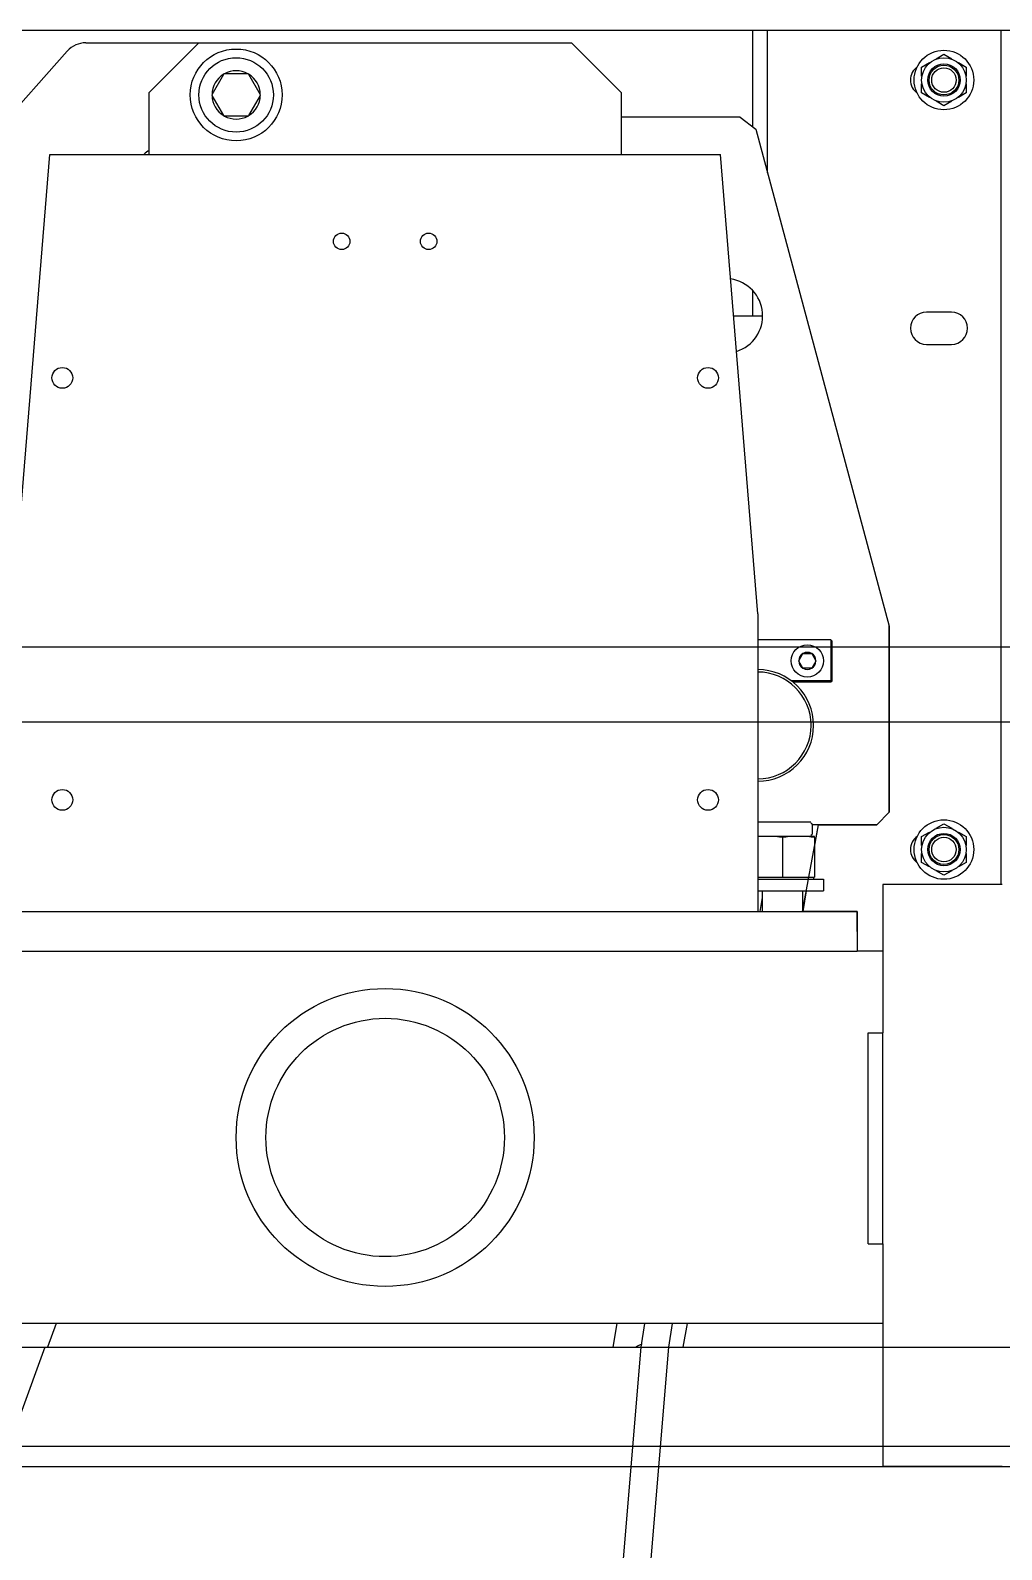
# Model space of a CAD drawing. Extents: x -1899985 to 1774885, y 556286 to 2175695.
# Drawn here: x -1114037 to -1113612, y 580142 to 580807 of the extents above; entities that cross this region are included whole.
import ezdxf

# ---------------------------------------------------------------- set-up
doc = ezdxf.new("R2010")
doc.units = 0
doc.header["$LTSCALE"] = 10
doc.header["$MEASUREMENT"] = 0
for name, color, linetype in [('20剖面图$0$1', 7, 'Continuous'), ('20剖面图$0$A-LIN-V', 9, 'Continuous'), ('20剖面图$0$GB／T1228-2006钢结构', 7, 'Continuous'), ('20剖面图$0$GB／T1229-1991钢结构', 7, 'Continuous'), ('20剖面图$0$GB／T1230-2006钢结构', 7, 'Continuous'), ('20剖面图$0$GB／T805-1988扣紧螺母', 7, 'Continuous'), ('20剖面图$0$N010102-0000042_', 7, 'Continuous'), ('20剖面图$0$N010122-0000126_', 7, 'Continuous'), ('20剖面图$0$N010122-0000152_', 7, 'Continuous'), ('20剖面图$0$N040301-0000158_', 7, 'Continuous'), ('20剖面图$0$N040301-0000649_', 7, 'Continuous'), ('20剖面图$0$N040301-0000651_', 7, 'Continuous'), ('20剖面图$0$N040301-0000652_', 7, 'Continuous'), ('20剖面图$0$N040405-0000004_', 7, 'Continuous'), ('20剖面图$0$N040405-0000005_', 7, 'Continuous'), ('20剖面图$0$N040413-0000113_', 7, 'Continuous'), ('20剖面图$0$N080101-0000129_', 7, 'Continuous'), ('20剖面图$0$N080101-0000135', 7, 'Continuous'), ('20剖面图$0$N080101-0000215_', 7, 'Continuous'), ('20剖面图$0$N090201-0000001_', 7, 'Continuous'), ('20剖面图$0$N090202-0000006_', 7, 'Continuous'), ('20剖面图$0$N090203-0000031_', 7, 'Continuous'), ('20剖面图$0$N090403-0000088_', 7, 'Continuous'), ('20剖面图$0$NUT_GBIT_889.1_2', 7, 'Continuous'), ('20剖面图$0$S-SB', 21, 'Continuous'), ('20剖面图$0$WASHER_GBIT_95_2', 7, 'Continuous'), ('20剖面图$0$主梁\ue566鏍忔潌', 7, 'Continuous'), ('20剖面图$0$取电臂2', 7, 'Continuous'), ('20剖面图$0$取电臂配件1', 7, 'Continuous'), ('20剖面图$0$挂板N040301-000128', 7, 'Continuous'), ('A-LIN-V', 9, 'Continuous')]:
    doc.layers.add(name, color=color, linetype=linetype)

# ---------------------------------------------------------------- blocks, each defined once
blk = doc.blocks.new('20剖面图$0$11')
at = {"color": 1}
for p, q in [((1599439.05, -75843.03), (1599439.05, -75761.5)), ((1599433.62, -75848.46), (1599439.05, -75843.03)), ((1599401.01, -75886.51), (1599407.99, -75848.46)), ((1599407.99, -75848.46), (1599433.62, -75848.46)), ((1599424.92, -75886.51), (1599401.01, -75886.51)), ((1599424.92, -75895.23), (1599424.92, -75886.51))]:
    blk.add_line(p, q, dxfattribs=at)
at = {"layer": '20剖面图$0$1', "color": 1, "linetype": 'Continuous'}
for p, q in [((1599074.42, -76066.95), (1599070.66, -76077.28)), ((1599069.42, -76077.28), (1599041.05, -76155.21))]:
    blk.add_line(p, q, dxfattribs=at)
at = {"layer": '20剖面图$0$A-LIN-V', "color": 1}
for p, q in [((1604014.24, -75770.74), (1595896.06, -75770.74)), ((1598289.89, -75803.35), (1604014.24, -75803.35)), ((1592562.45, -76077.28), (1605899.71, -76077.28)), ((1605899.71, -76120.76), (1598840.08, -76120.76)), ((1594075.6, -76129.45), (1605899.71, -76129.45))]:
    blk.add_line(p, q, dxfattribs=at)
at = {"layer": '20剖面图$0$GB／T1228-2006钢结构', "color": 1, "linetype": 'Continuous'}
for p, q in [((1599383.61, -75885.2), (1599383.61, -75877.49)), ((1599401.01, -75877.49), (1599401.01, -75885.2)), ((1599383.61, -75886.51), (1599383.61, -75885.2)), ((1599401.01, -75885.2), (1599401.01, -75886.51))]:
    blk.add_line(p, q, dxfattribs=at)
at = {"layer": '20剖面图$0$GB／T1229-1991钢结构', "color": 1, "linetype": 'Continuous'}
for p, q in [((1599389.45, -75853.68), (1599381.44, -75853.68)), ((1599395.28, -75853.68), (1599389.45, -75853.68)), ((1599392.37, -75854.05), (1599392.37, -75871.4)), ((1599403.34, -75853.68), (1599395.28, -75853.68)), ((1599406.24, -75853.68), (1599403.34, -75853.68)), ((1599406.25, -75854.05), (1599406.25, -75871.4)), ((1599381.44, -75871.4), (1599392.37, -75871.4)), ((1599392.37, -75871.4), (1599406.25, -75871.4)), ((1599405.84, -75871.4), (1599405.84, -75872.27))]:
    blk.add_line(p, q, dxfattribs=at)
for centre, radius, start, end in [((1599384.18, -75906.65), 53.23, 81.14689, 84.31994), ((1599400.53, -75906.17), 52.75, 95.7056, 98.89302), ((1599398.1, -75906.18), 52.76, 81.10718, 84.2942), ((1599382.81, -75854.7), 23.45, 1.57977, 2.49128)]:
    blk.add_arc(centre, radius, start, end, dxfattribs=at)
at = {"layer": '20剖面图$0$GB／T1230-2006钢结构', "color": 1, "linetype": 'Continuous'}
for p, q in [((1599381.44, -75872.27), (1599410.24, -75872.27)), ((1599410.24, -75872.27), (1599410.24, -75877.49)), ((1599381.44, -75877.49), (1599410.24, -75877.49)), ((1599410.24, -75877.49), (1599410.24, -75877.49))]:
    blk.add_line(p, q, dxfattribs=at)
at = {"layer": '20剖面图$0$GB／T805-1988扣紧螺母', "color": 1, "linetype": 'Continuous'}
for p, q in [((1599381.44, -75847.16), (1599404.54, -75847.16)), ((1599404.54, -75847.16), (1599404.71, -75847.2)), ((1599404.71, -75853.64), (1599404.54, -75853.68)), ((1599405.35, -75848.04), (1599405.35, -75848.55)), ((1599405.35, -75848.55), (1599405.35, -75852.29))]:
    blk.add_line(p, q, dxfattribs=at)
at = {"layer": '20剖面图$0$GB／T805-1988扣紧螺母', "color": 1, "linetype": 'Continuous', "extrusion": (0, 0, -1)}
for centre, major_axis, start_param, end_param in [((1599404.48, -75848.55), (-0.87, 0), 1.796861, 3.141593), ((1599404.48, -75852.29), (0.87, 0), 0, 1.344732)]:
    blk.add_ellipse(centre, major_axis=major_axis, ratio=0.991144, start_param=start_param, end_param=end_param, dxfattribs=at)
at = {"layer": '20剖面图$0$N010102-0000042_', "color": 1, "linetype": 'Continuous'}
for centre, radius in [((1599462.96, -75522.36), 6.52), ((1599462.96, -75522.36), 5.36), ((1599462.96, -75859.33), 6.52), ((1599462.96, -75859.33), 5.36)]:
    blk.add_circle(centre, radius, dxfattribs=at)
at = {"layer": '20剖面图$0$N010122-0000126_', "color": 1, "linetype": 'Continuous'}
for p, q in [((1599399.45, -75776.66), (1599401.26, -75773.53)), ((1599401.3, -75773.46), (1599401.26, -75773.53)), ((1599401.37, -75773.46), (1599401.3, -75773.46)), ((1599405.06, -75773.46), (1599404.99, -75773.46)), ((1599405.1, -75773.53), (1599405.06, -75773.46)), ((1599405.1, -75773.53), (1599406.91, -75776.66)), ((1599399.45, -75776.66), (1599399.41, -75776.72)), ((1599399.41, -75776.72), (1599399.45, -75776.79)), ((1599401.26, -75779.92), (1599399.45, -75776.79)), ((1599401.26, -75779.92), (1599401.3, -75779.98)), ((1599401.3, -75779.98), (1599401.37, -75779.98)), ((1599404.99, -75779.98), (1599401.37, -75779.98)), ((1599404.99, -75779.98), (1599405.06, -75779.98)), ((1599405.06, -75779.98), (1599405.1, -75779.92)), ((1599406.91, -75776.79), (1599405.1, -75779.92)), ((1599406.94, -75776.72), (1599406.91, -75776.66)), ((1599406.91, -75776.79), (1599406.94, -75776.72))]:
    blk.add_line(p, q, dxfattribs=at)
blk.add_circle((1599403.18, -75776.72), 7.07, dxfattribs=at)
for centre, radius, start, end in [((1599403.18, -75776.72), 3.73, 121.00187, 178.99813), ((1599403.18, -75776.72), 3.73, 61.00187, 118.99813), ((1599403.18, -72576.07), 3197.39, 269.96761, 270.03239), ((1599403.18, -75776.72), 3.73, 1.00187, 58.99813), ((1599403.18, -75776.72), 3.73, 181.00187, 238.99813), ((1599403.18, -75776.72), 3.73, 241.00187, 298.99813), ((1599403.18, -75776.72), 3.73, 301.00187, 358.99813)]:
    blk.add_arc(centre, radius, start, end, dxfattribs=at)
at = {"layer": '20剖面图$0$N010122-0000152_', "color": 1, "linetype": 'Continuous'}
for p, q in [((1599142.61, -75528.7), (1599147.73, -75519.83)), ((1599147.84, -75519.65), (1599147.73, -75519.83)), ((1599148.04, -75519.65), (1599147.84, -75519.65)), ((1599158.5, -75519.65), (1599158.29, -75519.65)), ((1599158.61, -75519.83), (1599158.5, -75519.65)), ((1599158.61, -75519.83), (1599163.73, -75528.7)), ((1599142.61, -75528.7), (1599142.5, -75528.89)), ((1599142.5, -75528.89), (1599142.61, -75529.07)), ((1599147.73, -75537.94), (1599142.61, -75529.07)), ((1599163.73, -75529.07), (1599158.61, -75537.94)), ((1599163.84, -75528.89), (1599163.73, -75528.7)), ((1599163.73, -75529.07), (1599163.84, -75528.89)), ((1599147.73, -75537.94), (1599147.84, -75538.12)), ((1599147.84, -75538.12), (1599148.04, -75538.12)), ((1599158.29, -75538.12), (1599148.04, -75538.12)), ((1599158.29, -75538.12), (1599158.5, -75538.12)), ((1599158.5, -75538.12), (1599158.61, -75537.94))]:
    blk.add_line(p, q, dxfattribs=at)
blk.add_circle((1599153.17, -75528.89), 16.3, dxfattribs=at)
for start, end in [(120.98415, 179.01585), (60.98415, 119.01585), (0.98415, 59.01585), (180.98415, 239.01585), (300.98415, 359.01585), (240.98415, 299.01585)]:
    blk.add_arc((1599153.17, -75528.89), 10.57, start, end, dxfattribs=at)
blk.add_open_spline([(1599158.29, -75519.65), (1599158.12, -75519.65), (1599157.78, -75519.65), (1599157.26, -75519.65), (1599156.76, -75519.65), (1599156.25, -75519.65), (1599155.7, -75519.65), (1599155.11, -75519.65), (1599154.25, -75519.65), (1599153.17, -75519.65), (1599152.08, -75519.65), (1599151.22, -75519.65), (1599150.51, -75519.65), (1599149.74, -75519.65), (1599148.89, -75519.65), (1599148.33, -75519.65), (1599148.04, -75519.65)], degree=3, knots=[0, 0, 0, 0, 0.051867, 0.102708, 0.152692, 0.202003, 0.250846, 0.313473, 0.37555, 0.500066, 0.625206, 0.687747, 0.750921, 0.832003, 0.91475, 1, 1, 1, 1], dxfattribs=at)
at = {"layer": '20剖面图$0$N040301-0000158_', "color": 1, "linetype": 'Continuous'}
for p, q in [((1599413.51, -75767.48), (1599381.44, -75767.48)), ((1599413.51, -75767.48), (1599414.05, -75768.03)), ((1599413.51, -75767.48), (1599413.51, -75785.42)), ((1599414.05, -75785.42), (1599414.05, -75768.03)), ((1599413.51, -75785.42), (1599396.11, -75785.42)), ((1599396.81, -75785.96), (1599413.51, -75785.96)), ((1599413.51, -75785.96), (1599414.05, -75785.42)), ((1599413.51, -75785.96), (1599413.51, -75785.42)), ((1599413.51, -75785.42), (1599414.05, -75785.42))]:
    blk.add_line(p, q, dxfattribs=at)
at = {"layer": '20剖面图$0$N040301-0000649_', "color": 1, "linetype": 'Continuous'}
for p, q in [((1599011.86, -75886.51), (1599424.92, -75886.51)), ((1599424.92, -75886.51), (1599424.92, -75903.9)), ((1599011.86, -75903.9), (1599424.92, -75903.9))]:
    blk.add_line(p, q, dxfattribs=at)
at = {"layer": '20剖面图$0$N040301-0000651_', "color": 1, "linetype": 'Continuous'}
for p, q in [((1599055.34, -75756.07), (1599071.64, -75554.97)), ((1599071.64, -75554.97), (1599365.13, -75554.97)), ((1599381.44, -75756.07), (1599365.13, -75554.97)), ((1599381.44, -75756.07), (1599381.44, -75886.51))]:
    blk.add_line(p, q, dxfattribs=at)
for centre, radius in [((1599199.37, -75593.02), 3.61), ((1599237.41, -75593.02), 3.61), ((1599077.08, -75652.8), 4.55), ((1599359.7, -75652.8), 4.55), ((1599077.08, -75837.59), 4.55), ((1599359.7, -75837.59), 4.55)]:
    blk.add_circle(centre, radius, dxfattribs=at)
at = {"layer": '20剖面图$0$N040301-0000652_', "color": 1, "linetype": 'Continuous'}
for p, q in [((1599373.83, -75538.67), (1599321.65, -75538.67)), ((1599373.83, -75538.67), (1599380.67, -75543.92)), ((1599380.67, -75543.92), (1599439.05, -75761.5)), ((1599439.05, -75761.5), (1599439.05, -75843.03)), ((1599433.62, -75848.46), (1599439.05, -75843.03)), ((1599433.62, -75848.46), (1599405.35, -75848.46))]:
    blk.add_line(p, q, dxfattribs=at)
blk.add_arc((1599367.31, -75625.63), 16.3, 287.18625, 82.08468, dxfattribs=at)
at = {"layer": '20剖面图$0$N040405-0000004_', "color": 1, "linetype": 'Continuous'}
blk.add_line((1599370.86, -75625.63), (1599383.61, -75625.63), dxfattribs=at)
at = {"layer": '20剖面图$0$N040405-0000005_', "color": 1, "linetype": 'Continuous'}
for p, q in [((1599379.27, -75542.84), (1599379.27, -75500.62)), ((1599383.61, -75500.62), (1599379.27, -75500.62)), ((1599385.79, -75500.62), (1599383.61, -75500.62)), ((1599385.79, -75562.98), (1599385.79, -75500.62)), ((1599392.31, -75500.62), (1599385.79, -75500.62)), ((1599485.79, -75500.62), (1599392.31, -75500.62)), ((1599487.97, -75500.62), (1599485.79, -75500.62)), ((1599487.97, -75874.62), (1599487.97, -75500.62)), ((1599379.27, -75625.63), (1599379.27, -75614.54)), ((1599466.23, -75624), (1599455.36, -75624)), ((1599455.36, -75638.13), (1599466.23, -75638.13))]:
    blk.add_line(p, q, dxfattribs=at)
for centre, start, end in [((1599455.36, -75522.36), 125.42736, 234.57264), ((1599455.36, -75631.06), 90, 270), ((1599466.23, -75631.06), 270, 90), ((1599455.36, -75859.33), 125.42736, 234.57264)]:
    blk.add_arc(centre, 7.07, start, end, dxfattribs=at)
at = {"layer": '20剖面图$0$N040413-0000113_', "color": 1, "linetype": 'Continuous'}
for p, q in [((1599436.25, -75903.9), (1599424.92, -75903.9)), ((1599436.25, -76066.95), (1598671.67, -76066.95))]:
    blk.add_line(p, q, dxfattribs=at)
at = {"layer": '20剖面图$0$N080101-0000129_', "color": 1, "linetype": 'Continuous'}
for radius in [65.22, 52.18]:
    blk.add_circle((1599218.39, -75985.43), radius, dxfattribs=at)
at = {"layer": '20剖面图$0$N080101-0000135', "color": 1, "linetype": 'Continuous'}
blk.add_line((1599564.89, -75500.62), (1598869.72, -75500.62), dxfattribs=at)
at = {"layer": '20剖面图$0$N080101-0000215_', "color": 1, "linetype": 'Continuous'}
for p, q in [((1599330.48, -76077.28), (1599332.04, -76066.95)), ((1599344, -76066.95), (1599342.44, -76077.28)), ((1599289.05, -76569.62), (1599330.48, -76077.28)), ((1599342.44, -76077.28), (1599301, -76569.62))]:
    blk.add_line(p, q, dxfattribs=at)
at = {"layer": '20剖面图$0$N090201-0000001_', "color": 1, "linetype": 'Continuous'}
for p, q in [((1599382.52, -75886.51), (1599383.61, -75880.29)), ((1599319.79, -76066.95), (1599317.97, -76077.28)), ((1599348.88, -76077.28), (1599350.7, -76066.95))]:
    blk.add_line(p, q, dxfattribs=at)
blk.add_arc((1599332.55, -76082.24), 6.52, 106.69409, 130.45962, dxfattribs=at)
at = {"layer": '20剖面图$0$N090202-0000006_', "color": 1, "linetype": 'Continuous'}
for radius in [24.46, 23.37]:
    blk.add_arc((1599381.44, -75804.98), radius, 270, 90, dxfattribs=at)
at = {"layer": '20剖面图$0$N090203-0000031_', "color": 1, "linetype": 'Continuous'}
for p, q in [((1599406.25, -75858.3), (1599407.99, -75848.46)), ((1599401.28, -75886.51), (1599402.87, -75877.49))]:
    blk.add_line(p, q, dxfattribs=at)
at = {"layer": '20剖面图$0$N090403-0000088_', "color": 1, "linetype": 'Continuous'}
for p, q in [((1599087.4, -75506.06), (1599136.86, -75506.06)), ((1599042.28, -75551.32), (1599079.27, -75509.71))]:
    blk.add_line(p, q, dxfattribs=at)
for centre, start, end in [((1599087.4, -75516.93), 90, 138.36646), ((1599120.56, -75562.58), 120, 135.57306)]:
    blk.add_arc(centre, 10.87, start, end, dxfattribs=at)
at = {"layer": '20剖面图$0$NUT_GBIT_889.1_2', "color": 1, "linetype": 'Continuous'}
for p, q in [((1599453.18, -75516.72), (1599456.59, -75514.75)), ((1599459.56, -75513.03), (1599462.96, -75511.07)), ((1599462.96, -75511.07), (1599466.37, -75513.03)), ((1599469.34, -75514.75), (1599472.75, -75516.72)), ((1599453.18, -75520.65), (1599453.18, -75516.72)), ((1599472.75, -75516.72), (1599472.75, -75520.65)), ((1599453.18, -75528.01), (1599453.18, -75524.08)), ((1599456.59, -75529.98), (1599453.18, -75528.01)), ((1599472.75, -75528.01), (1599469.34, -75529.98)), ((1599472.75, -75524.08), (1599472.75, -75528.01)), ((1599462.96, -75533.66), (1599459.56, -75531.69)), ((1599466.37, -75531.69), (1599462.96, -75533.66)), ((1599453.18, -75853.69), (1599456.59, -75851.72)), ((1599453.18, -75857.62), (1599453.18, -75853.69)), ((1599459.56, -75850), (1599462.96, -75848.04)), ((1599462.96, -75848.04), (1599466.37, -75850)), ((1599469.34, -75851.72), (1599472.75, -75853.69)), ((1599472.75, -75853.69), (1599472.75, -75857.62)), ((1599453.18, -75864.98), (1599453.18, -75861.05)), ((1599472.75, -75861.05), (1599472.75, -75864.98)), ((1599456.59, -75866.95), (1599453.18, -75864.98)), ((1599472.75, -75864.98), (1599469.34, -75866.95)), ((1599462.96, -75870.63), (1599459.56, -75868.66)), ((1599466.37, -75868.66), (1599462.96, -75870.63))]:
    blk.add_line(p, q, dxfattribs=at)
for centre, radius in [((1599462.96, -75522.36), 9.77), ((1599462.96, -75522.36), 7.07), ((1599462.96, -75859.33), 9.77), ((1599462.96, -75859.33), 7.07)]:
    blk.add_circle(centre, radius, dxfattribs=at)
at = {"layer": '20剖面图$0$WASHER_GBIT_95_2', "color": 1, "linetype": 'Continuous'}
for centre, radius in [((1599153.17, -75528.89), 20.11), ((1599462.96, -75522.36), 13.04), ((1599462.96, -75859.33), 13.04)]:
    blk.add_circle(centre, radius, dxfattribs=at)
at = {"layer": '20剖面图$0$主梁\ue566鏍忔潌', "color": 1, "linetype": 'Continuous'}
for p, q in [((1599070.66, -76077.28), (1599317.97, -76077.28)), ((1599328.32, -76077.28), (1599330.48, -76077.28)), ((1599348.88, -76077.28), (1599436.25, -76077.28))]:
    blk.add_line(p, q, dxfattribs=at)
at = {"layer": '20剖面图$0$取电臂2', "color": 1, "linetype": 'Continuous'}
for p, q in [((1599436.25, -75874.62), (1599436.25, -75939.59)), ((1599438.42, -75874.62), (1599436.25, -75874.62)), ((1599488.43, -75874.62), (1599438.42, -75874.62)), ((1599436.25, -76031.99), (1599436.25, -76129.45)), ((1599438.42, -76129.45), (1599436.25, -76129.45)), ((1599488.43, -76129.45), (1599438.42, -76129.45))]:
    blk.add_line(p, q, dxfattribs=at)
at = {"layer": '20剖面图$0$取电臂配件1', "color": 1, "linetype": 'Continuous'}
for p, q in [((1599429.73, -75945.03), (1599429.73, -75939.59)), ((1599429.73, -75939.59), (1599436.25, -75939.59)), ((1599436.25, -75945.03), (1599436.25, -75939.59)), ((1599429.73, -76026.55), (1599429.73, -75945.03)), ((1599436.25, -76026.55), (1599436.25, -75945.03)), ((1599429.73, -76031.99), (1599429.73, -76026.55)), ((1599436.25, -76031.99), (1599436.25, -76026.55)), ((1599429.73, -76031.99), (1599436.25, -76031.99))]:
    blk.add_line(p, q, dxfattribs=at)
at = {"layer": '20剖面图$0$挂板N040301-000128', "color": 1, "linetype": 'Continuous'}
for p, q in [((1599136.86, -75506.06), (1599115.12, -75527.8)), ((1599136.86, -75506.06), (1599299.91, -75506.06)), ((1599321.65, -75527.8), (1599299.91, -75506.06)), ((1599115.12, -75554.97), (1599115.12, -75527.8)), ((1599321.65, -75527.8), (1599321.65, -75554.97))]:
    blk.add_line(p, q, dxfattribs=at)
blk = doc.blocks.new('20剖面图$0$23423wer')
at = {"layer": '20剖面图$0$S-SB', "xscale": 0.735970624901321, "yscale": 0.735970624901321, "zscale": 0.735970624901321}
blk.add_blockref('20剖面图$0$11', (-2850596.95, 597906.14), dxfattribs=at)
blk = doc.blocks.new('20剖面图')
at = {"xscale": 1.35874988235309, "yscale": 1.35874988235309, "zscale": 1.35874988235309}
blk.add_blockref('20剖面图$0$23423wer', (1160148.12, -156096.82), dxfattribs=at)

msp = doc.modelspace()

# ---------------------------------------------------------------- block references
at = {"layer": 'A-LIN-V'}
msp.add_blockref('20剖面图', (0, 0), dxfattribs=at)

doc.saveas('drawing.dxf')
